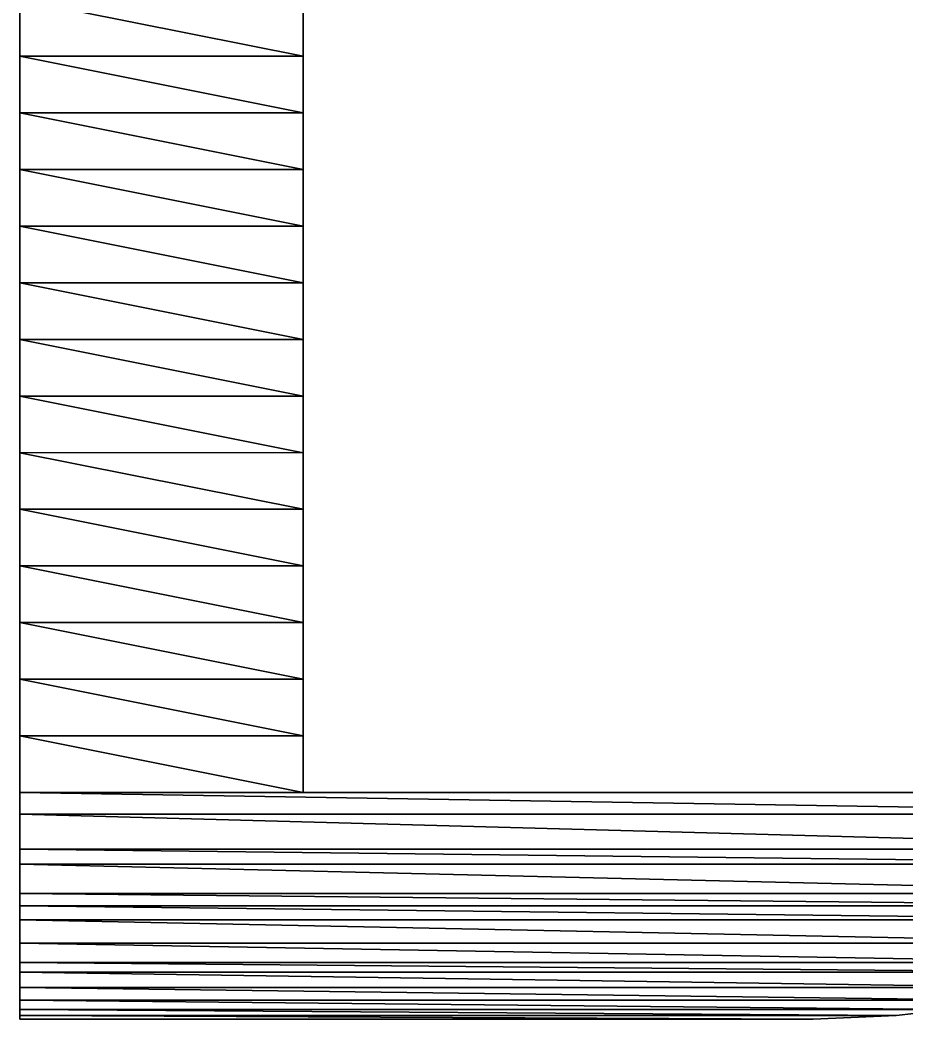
# Model space of a CAD drawing. Header units: metres. Extents: x -339 to -255, y -236 to -200.
# Drawn here: x -297 to -281.36, y -236 to -218.36 of the extents above; entities that cross this region are included whole.
import ezdxf

# ---------------------------------------------------------------- set-up
doc = ezdxf.new("R2010")
doc.units = ezdxf.units.M

msp = doc.modelspace()

# ---------------------------------------------------------------- linework, layer by layer
for points in [[(-297, -218, -346.41016), (-292, -219, -346.41016), (-292, -218, -346.41016), (-291.9999, -217.9999, -346.41006)], [(-297, -218, -366.41016), (-292, -219, -366.41016), (-292, -218, -366.41016), (-291.9999, -217.9999, -366.41006)], [(-297, -218, -366.41016), (-297, -219, -366.41016), (-297, -218, -346.41016), (-296.9999, -217.9999, -346.41006)], [(-297, -219, -366.41016), (-297, -218, -366.41016), (-297, -218, -346.41016), (-296.9999, -217.9999, -346.41006)], [(-292, -219, -346.41016), (-297, -218, -346.41016), (-297, -219, -346.41016), (-296.9999, -218.9999, -346.41006)], [(-292, -219, -366.41016), (-297, -218, -366.41016), (-297, -219, -366.41016), (-296.9999, -218.9999, -366.41006)], [(-297, -218, -346.41016), (-297, -219, -346.41016), (-297, -219, -366.41016), (-296.9999, -218.9999, -366.41006)], [(-297, -219, -346.41016), (-297, -218, -346.41016), (-297, -219, -346.41016), (-296.9999, -218.9999, -346.41006)], [(-292, -219, -366.41016), (-292, -219, -346.41016), (-292, -218, -366.41016), (-291.9999, -217.9999, -366.41006)], [(-292, -219, -346.41016), (-292, -218, -366.41016), (-292, -218, -346.41016), (-291.9999, -217.9999, -346.41006)], [(-292, -218, -366.41016), (-292, -219, -346.41016), (-292, -219, -366.41016), (-291.9999, -218.9999, -366.41006)], [(-292, -218, -346.41016), (-292, -218, -346.41016), (-292, -219, -346.41016), (-291.9999, -218.9999, -346.41006)], [(-297, -219, -346.41016), (-292, -220, -346.41016), (-292, -219, -346.41016), (-291.9999, -218.9999, -346.41006)], [(-297, -219, -366.41016), (-292, -220, -366.41016), (-292, -219, -366.41016), (-291.9999, -218.9999, -366.41006)], [(-297, -219, -346.41016), (-297, -219, -366.41016), (-297, -219, -346.41016), (-296.9999, -218.9999, -346.41006)], [(-297, -220, -366.41016), (-297, -219, -346.41016), (-297, -219, -366.41016), (-296.9999, -218.9999, -366.41006)], [(-297, -220, -346.41016), (-297, -220, -346.41016), (-297, -219, -346.41016), (-296.9999, -218.9999, -346.41006)], [(-292, -220, -346.41016), (-297, -219, -346.41016), (-297, -220, -346.41016), (-296.9999, -219.9999, -346.41006)], [(-292, -220, -366.41016), (-297, -219, -366.41016), (-297, -220, -366.41016), (-296.9999, -219.9999, -366.41006)], [(-297, -219, -366.41016), (-297, -219, -346.41016), (-297, -220, -366.41016), (-296.9999, -219.9999, -366.41006)], [(-297, -219, -346.41016), (-297, -220, -366.41016), (-297, -220, -346.41016), (-296.9999, -219.9999, -346.41006)], [(-292, -220, -346.41016), (-292, -219, -346.41016), (-292, -219, -366.41016), (-291.9999, -218.9999, -366.41006)], [(-292, -219, -346.41016), (-292, -220, -346.41016), (-292, -219, -346.41016), (-291.9999, -218.9999, -346.41006)], [(-292, -219, -346.41016), (-292, -219, -366.41016), (-292, -219, -346.41016), (-291.9999, -218.9999, -346.41006)], [(-292, -220, -366.41016), (-292, -219, -366.41016), (-292, -220, -346.41016), (-291.9999, -219.9999, -346.41006)], [(-292, -219, -366.41016), (-292, -220, -366.41016), (-292, -220, -346.41016), (-291.9999, -219.9999, -346.41006)], [(-297, -220, -346.41016), (-292, -221, -346.41016), (-292, -220, -346.41016), (-291.9999, -219.9999, -346.41006)], [(-297, -220, -366.41016), (-292, -221, -366.41016), (-292, -220, -366.41016), (-291.9999, -219.9999, -366.41006)], [(-297, -220, -346.41016), (-297, -220, -346.41016), (-297, -220, -366.41016), (-296.9999, -219.9999, -366.41006)], [(-297, -220, -366.41016), (-297, -221, -366.41016), (-297, -220, -346.41016), (-296.9999, -219.9999, -346.41006)], [(-297, -221, -366.41016), (-297, -220, -366.41016), (-297, -220, -346.41016), (-296.9999, -219.9999, -346.41006)], [(-292, -221, -346.41016), (-297, -220, -346.41016), (-297, -221, -346.41016), (-296.9999, -220.9999, -346.41006)], [(-292, -221, -366.41016), (-297, -220, -366.41016), (-297, -221, -366.41016), (-296.9999, -220.9999, -366.41006)], [(-297, -220, -346.41016), (-297, -221, -346.41016), (-297, -221, -366.41016), (-296.9999, -220.9999, -366.41006)], [(-297, -221, -346.41016), (-297, -220, -346.41016), (-297, -221, -346.41016), (-296.9999, -220.9999, -346.41006)], [(-292, -221, -366.41016), (-292, -221, -346.41016), (-292, -220, -366.41016), (-291.9999, -219.9999, -366.41006)], [(-292, -221, -346.41016), (-292, -220, -366.41016), (-292, -220, -346.41016), (-291.9999, -219.9999, -346.41006)], [(-292, -220, -346.41016), (-292, -220, -346.41016), (-292, -220, -366.41016), (-291.9999, -219.9999, -366.41006)], [(-292, -220, -366.41016), (-292, -221, -346.41016), (-292, -221, -366.41016), (-291.9999, -220.9999, -366.41006)], [(-292, -220, -346.41016), (-292, -220, -346.41016), (-292, -221, -346.41016), (-291.9999, -220.9999, -346.41006)], [(-297, -221, -346.41016), (-292, -222, -346.41016), (-292, -221, -346.41016), (-291.9999, -220.9999, -346.41006)], [(-297, -221, -366.41016), (-292, -222, -366.41016), (-292, -221, -366.41016), (-291.9999, -220.9999, -366.41006)], [(-297, -221, -346.41016), (-297, -221, -366.41016), (-297, -221, -346.41016), (-296.9999, -220.9999, -346.41006)], [(-297, -222, -366.41016), (-297, -221, -346.41016), (-297, -221, -366.41016), (-296.9999, -220.9999, -366.41006)], [(-297, -222, -346.41016), (-297, -222, -346.41016), (-297, -221, -346.41016), (-296.9999, -220.9999, -346.41006)], [(-292, -222, -346.41016), (-297, -221, -346.41016), (-297, -222, -346.41016), (-296.9999, -221.9999, -346.41006)], [(-292, -222, -366.41016), (-297, -221, -366.41016), (-297, -222, -366.41016), (-296.9999, -221.9999, -366.41006)], [(-297, -221, -366.41016), (-297, -221, -346.41016), (-297, -222, -366.41016), (-296.9999, -221.9999, -366.41006)], [(-297, -221, -346.41016), (-297, -222, -366.41016), (-297, -222, -346.41016), (-296.9999, -221.9999, -346.41006)], [(-292, -222, -346.41016), (-292, -221, -346.41016), (-292, -221, -366.41016), (-291.9999, -220.9999, -366.41006)], [(-292, -221, -346.41016), (-292, -222, -346.41016), (-292, -221, -346.41016), (-291.9999, -220.9999, -346.41006)], [(-292, -221, -346.41016), (-292, -221, -366.41016), (-292, -221, -346.41016), (-291.9999, -220.9999, -346.41006)], [(-292, -222, -366.41016), (-292, -221, -366.41016), (-292, -222, -346.41016), (-291.9999, -221.9999, -346.41006)], [(-292, -221, -366.41016), (-292, -222, -366.41016), (-292, -222, -346.41016), (-291.9999, -221.9999, -346.41006)], [(-297, -222, -346.41016), (-292, -223, -346.41016), (-292, -222, -346.41016), (-291.9999, -221.9999, -346.41006)], [(-297, -222, -366.41016), (-292, -223, -366.41016), (-292, -222, -366.41016), (-291.9999, -221.9999, -366.41006)], [(-297, -222, -346.41016), (-297, -222, -346.41016), (-297, -222, -366.41016), (-296.9999, -221.9999, -366.41006)], [(-297, -222, -366.41016), (-297, -223, -366.41016), (-297, -222, -346.41016), (-296.9999, -221.9999, -346.41006)], [(-297, -223, -366.41016), (-297, -222, -366.41016), (-297, -222, -346.41016), (-296.9999, -221.9999, -346.41006)], [(-292, -223, -346.41016), (-297, -222, -346.41016), (-297, -223, -346.41016), (-296.9999, -222.9999, -346.41006)], [(-292, -223, -366.41016), (-297, -222, -366.41016), (-297, -223, -366.41016), (-296.9999, -222.9999, -366.41006)], [(-297, -222, -346.41016), (-297, -223, -346.41016), (-297, -223, -366.41016), (-296.9999, -222.9999, -366.41006)], [(-297, -223, -346.41016), (-297, -222, -346.41016), (-297, -223, -346.41016), (-296.9999, -222.9999, -346.41006)], [(-292, -223, -366.41016), (-292, -223, -346.41016), (-292, -222, -366.41016), (-291.9999, -221.9999, -366.41006)], [(-292, -223, -346.41016), (-292, -222, -366.41016), (-292, -222, -346.41016), (-291.9999, -221.9999, -346.41006)], [(-292, -222, -346.41016), (-292, -222, -346.41016), (-292, -222, -366.41016), (-291.9999, -221.9999, -366.41006)], [(-292, -222, -366.41016), (-292, -223, -346.41016), (-292, -223, -366.41016), (-291.9999, -222.9999, -366.41006)], [(-292, -222, -346.41016), (-292, -222, -346.41016), (-292, -223, -346.41016), (-291.9999, -222.9999, -346.41006)], [(-297, -223, -346.41016), (-292, -224, -346.41016), (-292, -223, -346.41016), (-291.9999, -222.9999, -346.41006)], [(-297, -223, -366.41016), (-292, -224, -366.41016), (-292, -223, -366.41016), (-291.9999, -222.9999, -366.41006)], [(-297, -223, -346.41016), (-297, -223, -366.41016), (-297, -223, -346.41016), (-296.9999, -222.9999, -346.41006)], [(-297, -224, -366.41016), (-297, -223, -346.41016), (-297, -223, -366.41016), (-296.9999, -222.9999, -366.41006)], [(-297, -224, -346.41016), (-297, -224, -346.41016), (-297, -223, -346.41016), (-296.9999, -222.9999, -346.41006)], [(-292, -224, -346.41016), (-297, -223, -346.41016), (-297, -224, -346.41016), (-296.9999, -223.9999, -346.41006)], [(-292, -224, -366.41016), (-297, -223, -366.41016), (-297, -224, -366.41016), (-296.9999, -223.9999, -366.41006)], [(-297, -223, -366.41016), (-297, -223, -346.41016), (-297, -224, -366.41016), (-296.9999, -223.9999, -366.41006)], [(-297, -223, -346.41016), (-297, -224, -366.41016), (-297, -224, -346.41016), (-296.9999, -223.9999, -346.41006)], [(-292, -224, -346.41016), (-292, -223, -346.41016), (-292, -223, -366.41016), (-291.9999, -222.9999, -366.41006)], [(-292, -223, -346.41016), (-292, -224, -346.41016), (-292, -223, -346.41016), (-291.9999, -222.9999, -346.41006)], [(-292, -223, -346.41016), (-292, -223, -366.41016), (-292, -223, -346.41016), (-291.9999, -222.9999, -346.41006)], [(-292, -224, -366.41016), (-292, -223, -366.41016), (-292, -224, -346.41016), (-291.9999, -223.9999, -346.41006)], [(-292, -223, -366.41016), (-292, -224, -366.41016), (-292, -224, -346.41016), (-291.9999, -223.9999, -346.41006)], [(-297, -224, -346.41016), (-292, -225, -346.41016), (-292, -224, -346.41016), (-291.9999, -223.9999, -346.41006)], [(-297, -224, -366.41016), (-292, -225, -366.41016), (-292, -224, -366.41016), (-291.9999, -223.9999, -366.41006)], [(-297, -224, -346.41016), (-297, -224, -346.41016), (-297, -224, -366.41016), (-296.9999, -223.9999, -366.41006)], [(-297, -224, -366.41016), (-297, -225, -366.41016), (-297, -224, -346.41016), (-296.9999, -223.9999, -346.41006)], [(-297, -225, -366.41016), (-297, -224, -366.41016), (-297, -224, -346.41016), (-296.9999, -223.9999, -346.41006)], [(-292, -225, -346.41016), (-297, -224, -346.41016), (-297, -225, -346.41016), (-296.9999, -224.9999, -346.41006)], [(-292, -225, -366.41016), (-297, -224, -366.41016), (-297, -225, -366.41016), (-296.9999, -224.9999, -366.41006)], [(-297, -224, -346.41016), (-297, -225, -346.41016), (-297, -225, -366.41016), (-296.9999, -224.9999, -366.41006)], [(-297, -225, -346.41016), (-297, -224, -346.41016), (-297, -225, -346.41016), (-296.9999, -224.9999, -346.41006)], [(-292, -225, -366.41016), (-292, -225, -346.41016), (-292, -224, -366.41016), (-291.9999, -223.9999, -366.41006)], [(-292, -225, -346.41016), (-292, -224, -366.41016), (-292, -224, -346.41016), (-291.9999, -223.9999, -346.41006)], [(-292, -224, -346.41016), (-292, -224, -346.41016), (-292, -224, -366.41016), (-291.9999, -223.9999, -366.41006)], [(-292, -224, -366.41016), (-292, -225, -346.41016), (-292, -225, -366.41016), (-291.9999, -224.9999, -366.41006)], [(-292, -224, -346.41016), (-292, -224, -346.41016), (-292, -225, -346.41016), (-291.9999, -224.9999, -346.41006)], [(-297, -225, -346.41016), (-292, -226, -346.41016), (-292, -225, -346.41016), (-291.9999, -224.9999, -346.41006)], [(-297, -225, -366.41016), (-292, -226, -366.41016), (-292, -225, -366.41016), (-291.9999, -224.9999, -366.41006)], [(-297, -225, -346.41016), (-297, -225, -366.41016), (-297, -225, -346.41016), (-296.9999, -224.9999, -346.41006)], [(-297, -226, -366.41016), (-297, -225, -346.41016), (-297, -225, -366.41016), (-296.9999, -224.9999, -366.41006)], [(-297, -226, -346.41016), (-297, -226, -346.41016), (-297, -225, -346.41016), (-296.9999, -224.9999, -346.41006)], [(-292, -226, -346.41016), (-297, -225, -346.41016), (-297, -226, -346.41016), (-296.9999, -225.9999, -346.41006)], [(-292, -226, -366.41016), (-297, -225, -366.41016), (-297, -226, -366.41016), (-296.9999, -225.9999, -366.41006)], [(-297, -225, -366.41016), (-297, -225, -346.41016), (-297, -226, -366.41016), (-296.9999, -225.9999, -366.41006)], [(-297, -225, -346.41016), (-297, -226, -366.41016), (-297, -226, -346.41016), (-296.9999, -225.9999, -346.41006)], [(-292, -226, -346.41016), (-292, -225, -346.41016), (-292, -225, -366.41016), (-291.9999, -224.9999, -366.41006)], [(-292, -225, -346.41016), (-292, -226, -346.41016), (-292, -225, -346.41016), (-291.9999, -224.9999, -346.41006)], [(-292, -225, -346.41016), (-292, -225, -366.41016), (-292, -225, -346.41016), (-291.9999, -224.9999, -346.41006)], [(-292, -226, -366.41016), (-292, -225, -366.41016), (-292, -226, -346.41016), (-291.9999, -225.9999, -346.41006)], [(-292, -225, -366.41016), (-292, -226, -366.41016), (-292, -226, -346.41016), (-291.9999, -225.9999, -346.41006)], [(-297, -226, -346.41016), (-292, -227, -346.41016), (-292, -226, -346.41016), (-291.9999, -225.9999, -346.41006)], [(-297, -226, -366.41016), (-292, -227, -366.41016), (-292, -226, -366.41016), (-291.9999, -225.9999, -366.41006)], [(-297, -226, -346.41016), (-297, -226, -346.41016), (-297, -226, -366.41016), (-296.9999, -225.9999, -366.41006)], [(-297, -226, -366.41016), (-297, -227, -366.41016), (-297, -226, -346.41016), (-296.9999, -225.9999, -346.41006)], [(-297, -227, -366.41016), (-297, -226, -366.41016), (-297, -226, -346.41016), (-296.9999, -225.9999, -346.41006)], [(-292, -227, -346.41016), (-297, -226, -346.41016), (-297, -227, -346.41016), (-296.9999, -226.9999, -346.41006)], [(-292, -227, -366.41016), (-297, -226, -366.41016), (-297, -227, -366.41016), (-296.9999, -226.9999, -366.41006)], [(-297, -226, -346.41016), (-297, -227, -346.41016), (-297, -227, -366.41016), (-296.9999, -226.9999, -366.41006)], [(-297, -227, -346.41016), (-297, -226, -346.41016), (-297, -227, -346.41016), (-296.9999, -226.9999, -346.41006)], [(-292, -227, -366.41016), (-292, -227, -346.41016), (-292, -226, -366.41016), (-291.9999, -225.9999, -366.41006)], [(-292, -227, -346.41016), (-292, -226, -366.41016), (-292, -226, -346.41016), (-291.9999, -225.9999, -346.41006)], [(-292, -226, -346.41016), (-292, -226, -346.41016), (-292, -226, -366.41016), (-291.9999, -225.9999, -366.41006)], [(-292, -226, -366.41016), (-292, -227, -346.41016), (-292, -227, -366.41016), (-291.9999, -226.9999, -366.41006)], [(-292, -226, -346.41016), (-292, -226, -346.41016), (-292, -227, -346.41016), (-291.9999, -226.9999, -346.41006)], [(-297, -227, -346.41016), (-292, -228, -346.41016), (-292, -227, -346.41016), (-291.9999, -226.9999, -346.41006)], [(-297, -227, -366.41016), (-292, -228, -366.41016), (-292, -227, -366.41016), (-291.9999, -226.9999, -366.41006)], [(-297, -227, -346.41016), (-297, -227, -366.41016), (-297, -227, -346.41016), (-296.9999, -226.9999, -346.41006)], [(-297, -228, -366.41016), (-297, -227, -346.41016), (-297, -227, -366.41016), (-296.9999, -226.9999, -366.41006)], [(-297, -228, -346.41016), (-297, -228, -346.41016), (-297, -227, -346.41016), (-296.9999, -226.9999, -346.41006)], [(-292, -228, -346.41016), (-297, -227, -346.41016), (-297, -228, -346.41016), (-296.9999, -227.9999, -346.41006)], [(-292, -228, -366.41016), (-297, -227, -366.41016), (-297, -228, -366.41016), (-296.9999, -227.9999, -366.41006)], [(-297, -227, -366.41016), (-297, -227, -346.41016), (-297, -228, -366.41016), (-296.9999, -227.9999, -366.41006)], [(-297, -227, -346.41016), (-297, -228, -366.41016), (-297, -228, -346.41016), (-296.9999, -227.9999, -346.41006)], [(-292, -228, -346.41016), (-292, -227, -346.41016), (-292, -227, -366.41016), (-291.9999, -226.9999, -366.41006)], [(-292, -227, -346.41016), (-292, -228, -346.41016), (-292, -227, -346.41016), (-291.9999, -226.9999, -346.41006)], [(-292, -227, -346.41016), (-292, -227, -366.41016), (-292, -227, -346.41016), (-291.9999, -226.9999, -346.41006)], [(-292, -228, -366.41016), (-292, -227, -366.41016), (-292, -228, -346.41016), (-291.9999, -227.9999, -346.41006)], [(-292, -227, -366.41016), (-292, -228, -366.41016), (-292, -228, -346.41016), (-291.9999, -227.9999, -346.41006)], [(-297, -228, -346.41016), (-292, -229, -346.41016), (-292, -228, -346.41016), (-291.9999, -227.9999, -346.41006)], [(-297, -228, -366.41016), (-292, -229, -366.41016), (-292, -228, -366.41016), (-291.9999, -227.9999, -366.41006)], [(-297, -228, -346.41016), (-297, -228, -346.41016), (-297, -228, -366.41016), (-296.9999, -227.9999, -366.41006)], [(-297, -228, -366.41016), (-297, -229, -366.41016), (-297, -228, -346.41016), (-296.9999, -227.9999, -346.41006)], [(-297, -229, -366.41016), (-297, -228, -366.41016), (-297, -228, -346.41016), (-296.9999, -227.9999, -346.41006)], [(-292, -229, -346.41016), (-297, -228, -346.41016), (-297, -229, -346.41016), (-296.9999, -228.9999, -346.41006)], [(-292, -229, -366.41016), (-297, -228, -366.41016), (-297, -229, -366.41016), (-296.9999, -228.9999, -366.41006)], [(-297, -228, -346.41016), (-297, -229, -346.41016), (-297, -229, -366.41016), (-296.9999, -228.9999, -366.41006)], [(-297, -229, -346.41016), (-297, -228, -346.41016), (-297, -229, -346.41016), (-296.9999, -228.9999, -346.41006)], [(-292, -229, -366.41016), (-292, -229, -346.41016), (-292, -228, -366.41016), (-291.9999, -227.9999, -366.41006)], [(-292, -229, -346.41016), (-292, -228, -366.41016), (-292, -228, -346.41016), (-291.9999, -227.9999, -346.41006)], [(-292, -228, -346.41016), (-292, -228, -346.41016), (-292, -228, -366.41016), (-291.9999, -227.9999, -366.41006)], [(-292, -228, -366.41016), (-292, -229, -346.41016), (-292, -229, -366.41016), (-291.9999, -228.9999, -366.41006)], [(-292, -228, -346.41016), (-292, -228, -346.41016), (-292, -229, -346.41016), (-291.9999, -228.9999, -346.41006)], [(-297, -229, -346.41016), (-292, -230, -346.41016), (-292, -229, -346.41016), (-291.9999, -228.9999, -346.41006)], [(-297, -229, -366.41016), (-292, -230, -366.41016), (-292, -229, -366.41016), (-291.9999, -228.9999, -366.41006)], [(-297, -229, -346.41016), (-297, -229, -366.41016), (-297, -229, -346.41016), (-296.9999, -228.9999, -346.41006)], [(-297, -230, -366.41016), (-297, -229, -346.41016), (-297, -229, -366.41016), (-296.9999, -228.9999, -366.41006)], [(-297, -230, -346.41016), (-297, -230, -346.41016), (-297, -229, -346.41016), (-296.9999, -228.9999, -346.41006)], [(-292, -230, -346.41016), (-297, -229, -346.41016), (-297, -230, -346.41016), (-296.9999, -229.9999, -346.41006)], [(-292, -230, -366.41016), (-297, -229, -366.41016), (-297, -230, -366.41016), (-296.9999, -229.9999, -366.41006)], [(-297, -229, -366.41016), (-297, -229, -346.41016), (-297, -230, -366.41016), (-296.9999, -229.9999, -366.41006)], [(-297, -229, -346.41016), (-297, -230, -366.41016), (-297, -230, -346.41016), (-296.9999, -229.9999, -346.41006)], [(-292, -230, -346.41016), (-292, -229, -346.41016), (-292, -229, -366.41016), (-291.9999, -228.9999, -366.41006)], [(-292, -229, -346.41016), (-292, -230, -346.41016), (-292, -229, -346.41016), (-291.9999, -228.9999, -346.41006)], [(-292, -229, -346.41016), (-292, -229, -366.41016), (-292, -229, -346.41016), (-291.9999, -228.9999, -346.41006)], [(-292, -230, -366.41016), (-292, -229, -366.41016), (-292, -230, -346.41016), (-291.9999, -229.9999, -346.41006)], [(-292, -229, -366.41016), (-292, -230, -366.41016), (-292, -230, -346.41016), (-291.9999, -229.9999, -346.41006)], [(-297, -230, -346.41016), (-292, -231, -346.41016), (-292, -230, -346.41016), (-291.9999, -229.9999, -346.41006)], [(-297, -230, -366.41016), (-292, -231, -366.41016), (-292, -230, -366.41016), (-291.9999, -229.9999, -366.41006)], [(-297, -230, -346.41016), (-297, -230, -346.41016), (-297, -230, -366.41016), (-296.9999, -229.9999, -366.41006)], [(-297, -230, -366.41016), (-297, -231, -366.41016), (-297, -230, -346.41016), (-296.9999, -229.9999, -346.41006)], [(-297, -231, -366.41016), (-297, -230, -366.41016), (-297, -230, -346.41016), (-296.9999, -229.9999, -346.41006)], [(-292, -231, -346.41016), (-297, -230, -346.41016), (-297, -231, -346.41016), (-296.9999, -230.9999, -346.41006)], [(-292, -231, -366.41016), (-297, -230, -366.41016), (-297, -231, -366.41016), (-296.9999, -230.9999, -366.41006)], [(-297, -230, -346.41016), (-297, -231, -346.41016), (-297, -231, -366.41016), (-296.9999, -230.9999, -366.41006)], [(-297, -231, -346.41016), (-297, -230, -346.41016), (-297, -231, -346.41016), (-296.9999, -230.9999, -346.41006)], [(-292, -231, -366.41016), (-292, -231, -346.41016), (-292, -230, -366.41016), (-291.9999, -229.9999, -366.41006)], [(-292, -231, -346.41016), (-292, -230, -366.41016), (-292, -230, -346.41016), (-291.9999, -229.9999, -346.41006)], [(-292, -230, -346.41016), (-292, -230, -346.41016), (-292, -230, -366.41016), (-291.9999, -229.9999, -366.41006)], [(-292, -230, -366.41016), (-292, -231, -346.41016), (-292, -231, -366.41016), (-291.9999, -230.9999, -366.41006)], [(-292, -230, -346.41016), (-292, -230, -346.41016), (-292, -231, -346.41016), (-291.9999, -230.9999, -346.41006)], [(-297, -231, -346.41016), (-292, -232, -346.41016), (-292, -231, -346.41016), (-291.9999, -230.9999, -346.41006)], [(-297, -231, -366.41016), (-292, -232, -366.41016), (-292, -231, -366.41016), (-291.9999, -230.9999, -366.41006)], [(-297, -231, -346.41016), (-297, -231, -366.41016), (-297, -231, -346.41016), (-296.9999, -230.9999, -346.41006)], [(-297, -232, -366.41016), (-297, -231, -346.41016), (-297, -231, -366.41016), (-296.9999, -230.9999, -366.41006)], [(-297, -232, -346.41016), (-297, -232, -346.41016), (-297, -231, -346.41016), (-296.9999, -230.9999, -346.41006)], [(-292, -232, -346.41016), (-297, -231, -346.41016), (-297, -232, -346.41016), (-296.9999, -231.9999, -346.41006)], [(-292, -232, -366.41016), (-297, -231, -366.41016), (-297, -232, -366.41016), (-296.9999, -231.9999, -366.41006)], [(-297, -231, -366.41016), (-297, -231, -346.41016), (-297, -232, -366.41016), (-296.9999, -231.9999, -366.41006)], [(-297, -231, -346.41016), (-297, -232, -366.41016), (-297, -232, -346.41016), (-296.9999, -231.9999, -346.41006)], [(-292, -232, -346.41016), (-292, -231, -346.41016), (-292, -231, -366.41016), (-291.9999, -230.9999, -366.41006)], [(-292, -231, -346.41016), (-292, -232, -346.41016), (-292, -231, -346.41016), (-291.9999, -230.9999, -346.41006)], [(-292, -231, -346.41016), (-292, -231, -366.41016), (-292, -231, -346.41016), (-291.9999, -230.9999, -346.41006)], [(-292, -232, -366.41016), (-292, -231, -366.41016), (-292, -232, -346.41016), (-291.9999, -231.9999, -346.41006)], [(-292, -231, -366.41016), (-292, -232, -366.41016), (-292, -232, -346.41016), (-291.9999, -231.9999, -346.41006)], [(-297, -232, -346.41016), (-273.5664, -232.38379, -346.41016), (-273.2009, -232, -346.41016), (-273.2008, -231.9999, -346.41006)], [(-297, -232, -366.41016), (-273.5664, -232.38379, -366.41016), (-273.2009, -232, -366.41016), (-273.2008, -231.9999, -366.41006)], [(-297, -232, -346.41016), (-297, -232, -346.41016), (-297, -232, -366.41016), (-296.9999, -231.9999, -366.41006)], [(-297, -232, -366.41016), (-297, -233, -366.41016), (-297, -232, -346.41016), (-296.9999, -231.9999, -346.41006)], [(-297, -233, -366.41016), (-297, -232, -366.41016), (-297, -232, -346.41016), (-296.9999, -231.9999, -346.41006)], [(-273.5664, -232.38379, -346.41016), (-297, -232, -346.41016), (-297, -232.38379, -346.41016), (-296.9999, -232.38368, -346.41006)], [(-273.5664, -232.38379, -366.41016), (-297, -232, -366.41016), (-297, -232.38379, -366.41016), (-296.9999, -232.38368, -366.41006)], [(-297, -232, -346.41016), (-297, -233, -346.41016), (-297, -233, -366.41016), (-296.9999, -232.9999, -366.41006)], [(-297, -233, -346.41016), (-297, -232, -346.41016), (-297, -233, -346.41016), (-296.9999, -232.9999, -346.41006)], [(-291.5, -232, -366.41016), (-291.5, -232, -346.41016), (-292, -232, -366.41016), (-291.9999, -231.9999, -366.41006)], [(-292, -232, -366.41016), (-291.5, -232, -346.41016), (-291.5, -232, -366.41016), (-291.4999, -231.9999, -366.41006)], [(-291.5, -232, -346.41016), (-292, -232, -366.41016), (-292, -232, -346.41016), (-291.9999, -231.9999, -346.41006)], [(-292, -232, -346.41016), (-292, -232, -346.41016), (-291.5, -232, -346.41016), (-291.4999, -231.9999, -346.41006)], [(-292, -232, -346.41016), (-292, -232, -346.41016), (-292, -232, -366.41016), (-291.9999, -231.9999, -366.41006)], [(-290.5, -232, -366.41016), (-291.5, -232, -366.41016), (-290.5, -232, -346.41016), (-290.4999, -231.9999, -346.41006)], [(-291.5, -232, -366.41016), (-290.5, -232, -366.41016), (-290.5, -232, -346.41016), (-290.4999, -231.9999, -346.41006)], [(-290.5, -232, -346.41016), (-291.5, -232, -346.41016), (-291.5, -232, -366.41016), (-291.4999, -231.9999, -366.41006)], [(-291.5, -232, -346.41016), (-290.5, -232, -346.41016), (-291.5, -232, -346.41016), (-291.4999, -231.9999, -346.41006)], [(-291.5, -232, -346.41016), (-291.5, -232, -366.41016), (-291.5, -232, -346.41016), (-291.4999, -231.9999, -346.41006)], [(-289.5, -232, -366.41016), (-289.5, -232, -346.41016), (-290.5, -232, -366.41016), (-290.4999, -231.9999, -366.41006)], [(-290.5, -232, -366.41016), (-289.5, -232, -346.41016), (-289.5, -232, -366.41016), (-289.4999, -231.9999, -366.41006)], [(-289.5, -232, -346.41016), (-290.5, -232, -366.41016), (-290.5, -232, -346.41016), (-290.4999, -231.9999, -346.41006)], [(-290.5, -232, -346.41016), (-290.5, -232, -346.41016), (-289.5, -232, -346.41016), (-289.4999, -231.9999, -346.41006)], [(-290.5, -232, -346.41016), (-290.5, -232, -346.41016), (-290.5, -232, -366.41016), (-290.4999, -231.9999, -366.41006)], [(-288.5, -232, -366.41016), (-289.5, -232, -366.41016), (-288.5, -232, -346.41016), (-288.4999, -231.9999, -346.41006)], [(-289.5, -232, -366.41016), (-288.5, -232, -366.41016), (-288.5, -232, -346.41016), (-288.4999, -231.9999, -346.41006)], [(-288.5, -232, -346.41016), (-289.5, -232, -346.41016), (-289.5, -232, -366.41016), (-289.4999, -231.9999, -366.41006)], [(-289.5, -232, -346.41016), (-288.5, -232, -346.41016), (-289.5, -232, -346.41016), (-289.4999, -231.9999, -346.41006)], [(-289.5, -232, -346.41016), (-289.5, -232, -366.41016), (-289.5, -232, -346.41016), (-289.4999, -231.9999, -346.41006)], [(-287.5, -232, -366.41016), (-287.5, -232, -346.41016), (-288.5, -232, -366.41016), (-288.4999, -231.9999, -366.41006)], [(-288.5, -232, -366.41016), (-287.5, -232, -346.41016), (-287.5, -232, -366.41016), (-287.4999, -231.9999, -366.41006)], [(-287.5, -232, -346.41016), (-288.5, -232, -366.41016), (-288.5, -232, -346.41016), (-288.4999, -231.9999, -346.41006)], [(-288.5, -232, -346.41016), (-288.5, -232, -346.41016), (-287.5, -232, -346.41016), (-287.4999, -231.9999, -346.41006)], [(-288.5, -232, -346.41016), (-288.5, -232, -346.41016), (-288.5, -232, -366.41016), (-288.4999, -231.9999, -366.41006)], [(-286.5, -232, -366.41016), (-287.5, -232, -366.41016), (-286.5, -232, -346.41016), (-286.4999, -231.9999, -346.41006)], [(-287.5, -232, -366.41016), (-286.5, -232, -366.41016), (-286.5, -232, -346.41016), (-286.4999, -231.9999, -346.41006)], [(-286.5, -232, -346.41016), (-287.5, -232, -346.41016), (-287.5, -232, -366.41016), (-287.4999, -231.9999, -366.41006)], [(-287.5, -232, -346.41016), (-286.5, -232, -346.41016), (-287.5, -232, -346.41016), (-287.4999, -231.9999, -346.41006)], [(-287.5, -232, -346.41016), (-287.5, -232, -366.41016), (-287.5, -232, -346.41016), (-287.4999, -231.9999, -346.41006)], [(-285.5, -232, -366.41016), (-285.5, -232, -346.41016), (-286.5, -232, -366.41016), (-286.4999, -231.9999, -366.41006)], [(-286.5, -232, -366.41016), (-285.5, -232, -346.41016), (-285.5, -232, -366.41016), (-285.4999, -231.9999, -366.41006)], [(-285.5, -232, -346.41016), (-286.5, -232, -366.41016), (-286.5, -232, -346.41016), (-286.4999, -231.9999, -346.41006)], [(-286.5, -232, -346.41016), (-286.5, -232, -346.41016), (-285.5, -232, -346.41016), (-285.4999, -231.9999, -346.41006)], [(-286.5, -232, -346.41016), (-286.5, -232, -346.41016), (-286.5, -232, -366.41016), (-286.4999, -231.9999, -366.41006)], [(-284.5, -232, -366.41016), (-285.5, -232, -366.41016), (-284.5, -232, -346.41016), (-284.4999, -231.9999, -346.41006)], [(-285.5, -232, -366.41016), (-284.5, -232, -366.41016), (-284.5, -232, -346.41016), (-284.4999, -231.9999, -346.41006)], [(-284.5, -232, -346.41016), (-285.5, -232, -346.41016), (-285.5, -232, -366.41016), (-285.4999, -231.9999, -366.41006)], [(-285.5, -232, -346.41016), (-284.5, -232, -346.41016), (-285.5, -232, -346.41016), (-285.4999, -231.9999, -346.41006)], [(-285.5, -232, -346.41016), (-285.5, -232, -366.41016), (-285.5, -232, -346.41016), (-285.4999, -231.9999, -346.41006)], [(-284, -232, -366.41016), (-284, -232, -346.41016), (-284.5, -232, -366.41016), (-284.4999, -231.9999, -366.41006)], [(-284.5, -232, -366.41016), (-284, -232, -346.41016), (-284, -232, -366.41016), (-283.9999, -231.9999, -366.41006)], [(-284, -232, -346.41016), (-284.5, -232, -366.41016), (-284.5, -232, -346.41016), (-284.4999, -231.9999, -346.41006)], [(-284.5, -232, -346.41016), (-284.5, -232, -346.41016), (-284, -232, -346.41016), (-283.9999, -231.9999, -346.41006)], [(-284.5, -232, -346.41016), (-284.5, -232, -346.41016), (-284.5, -232, -366.41016), (-284.4999, -231.9999, -366.41006)], [(-283.3611, -232, -366.41016), (-284, -232, -366.41016), (-283.3611, -232, -346.41016), (-283.36102, -231.9999, -346.41006)], [(-284, -232, -366.41016), (-283.3611, -232, -366.41016), (-283.3611, -232, -346.41016), (-283.36102, -231.9999, -346.41006)], [(-283.3611, -232, -346.41016), (-284, -232, -346.41016), (-284, -232, -366.41016), (-283.9999, -231.9999, -366.41006)], [(-284, -232, -346.41016), (-283.3611, -232, -346.41016), (-284, -232, -346.41016), (-283.9999, -231.9999, -346.41006)], [(-284, -232, -346.41016), (-284, -232, -366.41016), (-284, -232, -346.41016), (-283.9999, -231.9999, -346.41006)], [(-282.25, -232, -366.41016), (-282.25, -232, -346.41016), (-283.3611, -232, -366.41016), (-283.36102, -231.9999, -366.41006)], [(-283.3611, -232, -366.41016), (-282.25, -232, -346.41016), (-282.25, -232, -366.41016), (-282.2499, -231.9999, -366.41006)], [(-282.25, -232, -346.41016), (-283.3611, -232, -366.41016), (-283.3611, -232, -346.41016), (-283.36102, -231.9999, -346.41006)], [(-283.3611, -232, -346.41016), (-283.3611, -232, -346.41016), (-282.25, -232, -346.41016), (-282.2499, -231.9999, -346.41006)], [(-283.3611, -232, -346.41016), (-283.3611, -232, -346.41016), (-283.3611, -232, -366.41016), (-283.36102, -231.9999, -366.41006)], [(-281, -232, -366.41016), (-282.25, -232, -366.41016), (-281, -232, -346.41016), (-280.9999, -231.9999, -346.41006)], [(-282.25, -232, -366.41016), (-281, -232, -366.41016), (-281, -232, -346.41016), (-280.9999, -231.9999, -346.41006)], [(-281, -232, -346.41016), (-282.25, -232, -346.41016), (-282.25, -232, -366.41016), (-282.2499, -231.9999, -366.41006)], [(-282.25, -232, -346.41016), (-281, -232, -346.41016), (-282.25, -232, -346.41016), (-282.2499, -231.9999, -346.41006)], [(-282.25, -232, -346.41016), (-282.25, -232, -366.41016), (-282.25, -232, -346.41016), (-282.2499, -231.9999, -346.41006)], [(-297, -232.38379, -346.41016), (-274.26245, -233, -346.41016), (-273.5664, -232.38379, -346.41016), (-273.5663, -232.38368, -346.41006)], [(-297, -232.38379, -366.41016), (-274.26245, -233, -366.41016), (-273.5664, -232.38379, -366.41016), (-273.5663, -232.38368, -366.41006)], [(-274.26245, -233, -346.41016), (-297, -232.38379, -346.41016), (-297, -233, -346.41016), (-296.9999, -232.9999, -346.41006)], [(-274.26245, -233, -366.41016), (-297, -232.38379, -366.41016), (-297, -233, -366.41016), (-296.9999, -232.9999, -366.41006)], [(-297, -233, -346.41016), (-274.5625, -233.26562, -346.41016), (-274.26245, -233, -346.41016), (-274.26236, -232.9999, -346.41006)], [(-297, -233, -366.41016), (-274.5625, -233.26562, -366.41016), (-274.26245, -233, -366.41016), (-274.26236, -232.9999, -366.41006)], [(-297, -233, -346.41016), (-297, -233, -366.41016), (-297, -233, -346.41016), (-296.9999, -232.9999, -346.41006)], [(-297, -234, -366.41016), (-297, -233, -346.41016), (-297, -233, -366.41016), (-296.9999, -232.9999, -366.41006)], [(-297, -234, -346.41016), (-297, -234, -346.41016), (-297, -233, -346.41016), (-296.9999, -232.9999, -346.41006)], [(-274.5625, -233.26562, -346.41016), (-297, -233, -346.41016), (-297, -233.26562, -346.41016), (-296.9999, -233.26552, -346.41006)], [(-274.5625, -233.26562, -366.41016), (-297, -233, -366.41016), (-297, -233.26562, -366.41016), (-296.9999, -233.26552, -366.41006)], [(-297, -233, -366.41016), (-297, -233, -346.41016), (-297, -234, -366.41016), (-296.9999, -233.9999, -366.41006)], [(-297, -233, -346.41016), (-297, -234, -366.41016), (-297, -234, -346.41016), (-296.9999, -233.9999, -346.41006)], [(-297, -233.26562, -346.41016), (-275.26562, -233.78516, -346.41016), (-274.5625, -233.26562, -346.41016), (-274.5624, -233.26552, -346.41006)], [(-297, -233.26562, -366.41016), (-275.26562, -233.78516, -366.41016), (-274.5625, -233.26562, -366.41016), (-274.5624, -233.26552, -366.41006)], [(-275.26562, -233.78516, -346.41016), (-297, -233.26562, -346.41016), (-297, -233.78516, -346.41016), (-296.9999, -233.78505, -346.41006)], [(-275.26562, -233.78516, -366.41016), (-297, -233.26562, -366.41016), (-297, -233.78516, -366.41016), (-296.9999, -233.78505, -366.41006)], [(-297, -233.78516, -346.41016), (-275.60504, -234, -346.41016), (-275.26562, -233.78516, -346.41016), (-275.26553, -233.78505, -346.41006)], [(-297, -233.78516, -366.41016), (-275.60504, -234, -366.41016), (-275.26562, -233.78516, -366.41016), (-275.26553, -233.78505, -366.41006)], [(-275.60504, -234, -346.41016), (-297, -233.78516, -346.41016), (-297, -234, -346.41016), (-296.9999, -233.9999, -346.41006)], [(-275.60504, -234, -366.41016), (-297, -233.78516, -366.41016), (-297, -234, -366.41016), (-296.9999, -233.9999, -366.41006)], [(-297, -234, -346.41016), (-276, -234.25, -346.41016), (-275.60504, -234, -346.41016), (-275.60495, -233.9999, -346.41006)], [(-297, -234, -366.41016), (-276, -234.25, -366.41016), (-275.60504, -234, -366.41016), (-275.60495, -233.9999, -366.41006)], [(-297, -234, -346.41016), (-297, -234, -346.41016), (-297, -234, -366.41016), (-296.9999, -233.9999, -366.41006)], [(-297, -234, -366.41016), (-297, -235, -366.41016), (-297, -234, -346.41016), (-296.9999, -233.9999, -346.41006)], [(-297, -235, -366.41016), (-297, -234, -366.41016), (-297, -234, -346.41016), (-296.9999, -233.9999, -346.41006)], [(-276, -234.25, -346.41016), (-297, -234, -346.41016), (-297, -234.25, -346.41016), (-296.9999, -234.2499, -346.41006)], [(-276, -234.25, -366.41016), (-297, -234, -366.41016), (-297, -234.25, -366.41016), (-296.9999, -234.2499, -366.41006)], [(-297, -234, -346.41016), (-297, -235, -346.41016), (-297, -235, -366.41016), (-296.9999, -234.9999, -366.41006)], [(-297, -235, -346.41016), (-297, -234, -346.41016), (-297, -235, -346.41016), (-296.9999, -234.9999, -346.41006)], [(-297, -234.25, -346.41016), (-276.76562, -234.66016, -346.41016), (-276, -234.25, -346.41016), (-275.9999, -234.2499, -346.41006)], [(-297, -234.25, -366.41016), (-276.76562, -234.66016, -366.41016), (-276, -234.25, -366.41016), (-275.9999, -234.2499, -366.41006)], [(-276.76562, -234.66016, -346.41016), (-297, -234.25, -346.41016), (-297, -234.66016, -346.41016), (-296.9999, -234.66005, -346.41006)], [(-276.76562, -234.66016, -366.41016), (-297, -234.25, -366.41016), (-297, -234.66016, -366.41016), (-296.9999, -234.66005, -366.41006)], [(-297, -234.66016, -346.41016), (-277.5657, -235, -346.41016), (-276.76562, -234.66016, -346.41016), (-276.76553, -234.66005, -346.41006)], [(-297, -234.66016, -366.41016), (-277.5657, -235, -366.41016), (-276.76562, -234.66016, -366.41016), (-276.76553, -234.66005, -366.41006)], [(-277.5657, -235, -346.41016), (-297, -234.66016, -346.41016), (-297, -235, -346.41016), (-296.9999, -234.9999, -346.41006)], [(-277.5657, -235, -366.41016), (-297, -234.66016, -366.41016), (-297, -235, -366.41016), (-296.9999, -234.9999, -366.41006)], [(-297, -235, -346.41016), (-277.97266, -235.17285, -346.41016), (-277.5657, -235, -346.41016), (-277.5656, -234.9999, -346.41006)], [(-297, -235, -366.41016), (-277.97266, -235.17285, -366.41016), (-277.5657, -235, -366.41016), (-277.5656, -234.9999, -366.41006)], [(-297, -235, -346.41016), (-297, -235, -366.41016), (-297, -235, -346.41016), (-296.9999, -234.9999, -346.41006)], [(-297, -236, -366.41016), (-297, -235, -346.41016), (-297, -235, -366.41016), (-296.9999, -234.9999, -366.41006)], [(-297, -236, -346.41016), (-297, -236, -346.41016), (-297, -235, -346.41016), (-296.9999, -234.9999, -346.41006)], [(-277.97266, -235.17285, -346.41016), (-297, -235, -346.41016), (-297, -235.17285, -346.41016), (-296.9999, -235.17274, -346.41006)], [(-277.97266, -235.17285, -366.41016), (-297, -235, -366.41016), (-297, -235.17285, -366.41016), (-296.9999, -235.17274, -366.41006)], [(-297, -235, -366.41016), (-297, -235, -346.41016), (-297, -236, -366.41016), (-296.9999, -235.9999, -366.41006)], [(-297, -235, -346.41016), (-297, -236, -366.41016), (-297, -236, -346.41016), (-296.9999, -235.9999, -346.41006)], [(-297, -235.17285, -346.41016), (-278.8164, -235.44629, -346.41016), (-277.97266, -235.17285, -346.41016), (-277.97256, -235.17274, -346.41006)], [(-297, -235.17285, -366.41016), (-278.8164, -235.44629, -366.41016), (-277.97266, -235.17285, -366.41016), (-277.97256, -235.17274, -366.41006)], [(-278.8164, -235.44629, -346.41016), (-297, -235.17285, -346.41016), (-297, -235.44629, -346.41016), (-296.9999, -235.44618, -346.41006)], [(-278.8164, -235.44629, -366.41016), (-297, -235.17285, -366.41016), (-297, -235.44629, -366.41016), (-296.9999, -235.44618, -366.41006)], [(-297, -235.44629, -346.41016), (-279.6914, -235.66504, -346.41016), (-278.8164, -235.44629, -346.41016), (-278.8163, -235.44618, -346.41006)], [(-297, -235.44629, -366.41016), (-279.6914, -235.66504, -366.41016), (-278.8164, -235.44629, -366.41016), (-278.8163, -235.44618, -366.41006)], [(-279.6914, -235.66504, -346.41016), (-297, -235.44629, -346.41016), (-297, -235.66504, -346.41016), (-296.9999, -235.66493, -346.41006)], [(-279.6914, -235.66504, -366.41016), (-297, -235.44629, -366.41016), (-297, -235.66504, -366.41016), (-296.9999, -235.66493, -366.41006)], [(-297, -235.66504, -346.41016), (-280.59766, -235.8291, -346.41016), (-279.6914, -235.66504, -346.41016), (-279.6913, -235.66493, -346.41006)], [(-297, -235.66504, -366.41016), (-280.59766, -235.8291, -366.41016), (-279.6914, -235.66504, -366.41016), (-279.6913, -235.66493, -366.41006)], [(-280.59766, -235.8291, -346.41016), (-297, -235.66504, -346.41016), (-297, -235.8291, -346.41016), (-296.9999, -235.829, -346.41006)], [(-280.59766, -235.8291, -366.41016), (-297, -235.66504, -366.41016), (-297, -235.8291, -366.41016), (-296.9999, -235.829, -366.41006)], [(-297, -235.8291, -346.41016), (-281.53516, -235.93848, -346.41016), (-280.59766, -235.8291, -346.41016), (-280.59756, -235.829, -346.41006)], [(-297, -235.8291, -366.41016), (-281.53516, -235.93848, -366.41016), (-280.59766, -235.8291, -366.41016), (-280.59756, -235.829, -366.41006)], [(-281.53516, -235.93848, -346.41016), (-297, -235.8291, -346.41016), (-297, -235.93848, -346.41016), (-296.9999, -235.93837, -346.41006)], [(-281.53516, -235.93848, -366.41016), (-297, -235.8291, -366.41016), (-297, -235.93848, -366.41016), (-296.9999, -235.93837, -366.41006)], [(-281.53516, -235.93848, -346.41016), (-280.59766, -235.8291, -346.41016), (-280.59766, -235.8291, -366.41016), (-280.59756, -235.829, -366.41006)], [(-280.59766, -235.8291, -346.41016), (-281.53516, -235.93848, -346.41016), (-280.59766, -235.8291, -346.41016), (-280.59756, -235.829, -346.41006)], [(-281.53516, -235.93848, -366.41016), (-280.59766, -235.8291, -366.41016), (-281.53516, -235.93848, -346.41016), (-281.53506, -235.93837, -346.41006)], [(-280.59766, -235.8291, -366.41016), (-281.53516, -235.93848, -366.41016), (-281.53516, -235.93848, -346.41016), (-281.53506, -235.93837, -346.41006)], [(-297, -235.93848, -346.41016), (-283, -236, -346.41016), (-281.53516, -235.93848, -346.41016), (-281.53506, -235.93837, -346.41006)], [(-297, -235.93848, -366.41016), (-283, -236, -366.41016), (-281.53516, -235.93848, -366.41016), (-281.53506, -235.93837, -366.41006)], [(-283, -236, -346.41016), (-297, -235.93848, -346.41016), (-297, -236, -346.41016), (-296.9999, -235.9999, -346.41006)], [(-283, -236, -366.41016), (-297, -235.93848, -366.41016), (-297, -236, -366.41016), (-296.9999, -235.9999, -366.41006)], [(-297, -236, -346.41016), (-297, -236, -346.41016), (-297, -236, -366.41016), (-296.9999, -235.9999, -366.41006)], [(-297, -236, -366.41016), (-296.5, -236, -366.41016), (-297, -236, -346.41016), (-296.9999, -235.9999, -346.41006)], [(-296.5, -236, -366.41016), (-297, -236, -366.41016), (-297, -236, -346.41016), (-296.9999, -235.9999, -346.41006)], [(-297, -236, -346.41016), (-296.5, -236, -346.41016), (-296.5, -236, -366.41016), (-296.4999, -235.9999, -366.41006)], [(-296.5, -236, -346.41016), (-297, -236, -346.41016), (-296.5, -236, -346.41016), (-296.4999, -235.9999, -346.41006)], [(-296.5, -236, -346.41016), (-296.5, -236, -366.41016), (-296.5, -236, -346.41016), (-296.4999, -235.9999, -346.41006)], [(-296.5, -236, -366.41016), (-296.5, -236, -346.41016), (-295.5, -236, -366.41016), (-295.4999, -235.9999, -366.41006)], [(-295.5, -236, -366.41016), (-296.5, -236, -346.41016), (-296.5, -236, -366.41016), (-296.4999, -235.9999, -366.41006)], [(-296.5, -236, -346.41016), (-295.5, -236, -366.41016), (-295.5, -236, -346.41016), (-295.4999, -235.9999, -346.41006)], [(-295.5, -236, -346.41016), (-295.5, -236, -346.41016), (-296.5, -236, -346.41016), (-296.4999, -235.9999, -346.41006)], [(-295.5, -236, -346.41016), (-295.5, -236, -346.41016), (-295.5, -236, -366.41016), (-295.4999, -235.9999, -366.41006)], [(-295.5, -236, -366.41016), (-294.5, -236, -366.41016), (-295.5, -236, -346.41016), (-295.4999, -235.9999, -346.41006)], [(-294.5, -236, -366.41016), (-295.5, -236, -366.41016), (-295.5, -236, -346.41016), (-295.4999, -235.9999, -346.41006)], [(-295.5, -236, -346.41016), (-294.5, -236, -346.41016), (-294.5, -236, -366.41016), (-294.4999, -235.9999, -366.41006)], [(-294.5, -236, -346.41016), (-295.5, -236, -346.41016), (-294.5, -236, -346.41016), (-294.4999, -235.9999, -346.41006)], [(-294.5, -236, -346.41016), (-294.5, -236, -366.41016), (-294.5, -236, -346.41016), (-294.4999, -235.9999, -346.41006)], [(-294.5, -236, -366.41016), (-294.5, -236, -346.41016), (-293.5, -236, -366.41016), (-293.4999, -235.9999, -366.41006)], [(-293.5, -236, -366.41016), (-294.5, -236, -346.41016), (-294.5, -236, -366.41016), (-294.4999, -235.9999, -366.41006)], [(-294.5, -236, -346.41016), (-293.5, -236, -366.41016), (-293.5, -236, -346.41016), (-293.4999, -235.9999, -346.41006)], [(-293.5, -236, -346.41016), (-293.5, -236, -346.41016), (-294.5, -236, -346.41016), (-294.4999, -235.9999, -346.41006)], [(-293.5, -236, -346.41016), (-293.5, -236, -346.41016), (-293.5, -236, -366.41016), (-293.4999, -235.9999, -366.41006)], [(-293.5, -236, -366.41016), (-292.5, -236, -366.41016), (-293.5, -236, -346.41016), (-293.4999, -235.9999, -346.41006)], [(-292.5, -236, -366.41016), (-293.5, -236, -366.41016), (-293.5, -236, -346.41016), (-293.4999, -235.9999, -346.41006)], [(-293.5, -236, -346.41016), (-292.5, -236, -346.41016), (-292.5, -236, -366.41016), (-292.4999, -235.9999, -366.41006)], [(-292.5, -236, -346.41016), (-293.5, -236, -346.41016), (-292.5, -236, -346.41016), (-292.4999, -235.9999, -346.41006)], [(-292.5, -236, -346.41016), (-292.5, -236, -366.41016), (-292.5, -236, -346.41016), (-292.4999, -235.9999, -346.41006)], [(-292.5, -236, -366.41016), (-292.5, -236, -346.41016), (-291.5, -236, -366.41016), (-291.4999, -235.9999, -366.41006)], [(-291.5, -236, -366.41016), (-292.5, -236, -346.41016), (-292.5, -236, -366.41016), (-292.4999, -235.9999, -366.41006)], [(-292.5, -236, -346.41016), (-291.5, -236, -366.41016), (-291.5, -236, -346.41016), (-291.4999, -235.9999, -346.41006)], [(-291.5, -236, -346.41016), (-291.5, -236, -346.41016), (-292.5, -236, -346.41016), (-292.4999, -235.9999, -346.41006)], [(-291.5, -236, -346.41016), (-291.5, -236, -346.41016), (-291.5, -236, -366.41016), (-291.4999, -235.9999, -366.41006)], [(-291.5, -236, -366.41016), (-290.5, -236, -366.41016), (-291.5, -236, -346.41016), (-291.4999, -235.9999, -346.41006)], [(-290.5, -236, -366.41016), (-291.5, -236, -366.41016), (-291.5, -236, -346.41016), (-291.4999, -235.9999, -346.41006)], [(-291.5, -236, -346.41016), (-290.5, -236, -346.41016), (-290.5, -236, -366.41016), (-290.4999, -235.9999, -366.41006)], [(-290.5, -236, -346.41016), (-291.5, -236, -346.41016), (-290.5, -236, -346.41016), (-290.4999, -235.9999, -346.41006)], [(-290.5, -236, -346.41016), (-290.5, -236, -366.41016), (-290.5, -236, -346.41016), (-290.4999, -235.9999, -346.41006)], [(-290.5, -236, -366.41016), (-290.5, -236, -346.41016), (-289.5, -236, -366.41016), (-289.4999, -235.9999, -366.41006)], [(-289.5, -236, -366.41016), (-290.5, -236, -346.41016), (-290.5, -236, -366.41016), (-290.4999, -235.9999, -366.41006)], [(-290.5, -236, -346.41016), (-289.5, -236, -366.41016), (-289.5, -236, -346.41016), (-289.4999, -235.9999, -346.41006)], [(-289.5, -236, -346.41016), (-289.5, -236, -346.41016), (-290.5, -236, -346.41016), (-290.4999, -235.9999, -346.41006)], [(-289.5, -236, -346.41016), (-289.5, -236, -346.41016), (-289.5, -236, -366.41016), (-289.4999, -235.9999, -366.41006)], [(-289.5, -236, -366.41016), (-288.5, -236, -366.41016), (-289.5, -236, -346.41016), (-289.4999, -235.9999, -346.41006)], [(-288.5, -236, -366.41016), (-289.5, -236, -366.41016), (-289.5, -236, -346.41016), (-289.4999, -235.9999, -346.41006)], [(-289.5, -236, -346.41016), (-288.5, -236, -346.41016), (-288.5, -236, -366.41016), (-288.4999, -235.9999, -366.41006)], [(-288.5, -236, -346.41016), (-289.5, -236, -346.41016), (-288.5, -236, -346.41016), (-288.4999, -235.9999, -346.41006)], [(-288.5, -236, -346.41016), (-288.5, -236, -366.41016), (-288.5, -236, -346.41016), (-288.4999, -235.9999, -346.41006)], [(-288.5, -236, -366.41016), (-288.5, -236, -346.41016), (-287.5, -236, -366.41016), (-287.4999, -235.9999, -366.41006)], [(-287.5, -236, -366.41016), (-288.5, -236, -346.41016), (-288.5, -236, -366.41016), (-288.4999, -235.9999, -366.41006)], [(-288.5, -236, -346.41016), (-287.5, -236, -366.41016), (-287.5, -236, -346.41016), (-287.4999, -235.9999, -346.41006)], [(-287.5, -236, -346.41016), (-287.5, -236, -346.41016), (-288.5, -236, -346.41016), (-288.4999, -235.9999, -346.41006)], [(-287.5, -236, -346.41016), (-287.5, -236, -346.41016), (-287.5, -236, -366.41016), (-287.4999, -235.9999, -366.41006)], [(-287.5, -236, -366.41016), (-286.5, -236, -366.41016), (-287.5, -236, -346.41016), (-287.4999, -235.9999, -346.41006)], [(-286.5, -236, -366.41016), (-287.5, -236, -366.41016), (-287.5, -236, -346.41016), (-287.4999, -235.9999, -346.41006)], [(-287.5, -236, -346.41016), (-286.5, -236, -346.41016), (-286.5, -236, -366.41016), (-286.4999, -235.9999, -366.41006)], [(-286.5, -236, -346.41016), (-287.5, -236, -346.41016), (-286.5, -236, -346.41016), (-286.4999, -235.9999, -346.41006)], [(-286.5, -236, -346.41016), (-286.5, -236, -366.41016), (-286.5, -236, -346.41016), (-286.4999, -235.9999, -346.41006)], [(-286.5, -236, -366.41016), (-286.5, -236, -346.41016), (-285.5, -236, -366.41016), (-285.4999, -235.9999, -366.41006)], [(-285.5, -236, -366.41016), (-286.5, -236, -346.41016), (-286.5, -236, -366.41016), (-286.4999, -235.9999, -366.41006)], [(-286.5, -236, -346.41016), (-285.5, -236, -366.41016), (-285.5, -236, -346.41016), (-285.4999, -235.9999, -346.41006)], [(-285.5, -236, -346.41016), (-285.5, -236, -346.41016), (-286.5, -236, -346.41016), (-286.4999, -235.9999, -346.41006)], [(-285.5, -236, -346.41016), (-285.5, -236, -346.41016), (-285.5, -236, -366.41016), (-285.4999, -235.9999, -366.41006)], [(-285.5, -236, -366.41016), (-284.5, -236, -366.41016), (-285.5, -236, -346.41016), (-285.4999, -235.9999, -346.41006)], [(-284.5, -236, -366.41016), (-285.5, -236, -366.41016), (-285.5, -236, -346.41016), (-285.4999, -235.9999, -346.41006)], [(-285.5, -236, -346.41016), (-284.5, -236, -346.41016), (-284.5, -236, -366.41016), (-284.4999, -235.9999, -366.41006)], [(-284.5, -236, -346.41016), (-285.5, -236, -346.41016), (-284.5, -236, -346.41016), (-284.4999, -235.9999, -346.41006)], [(-284.5, -236, -346.41016), (-284.5, -236, -366.41016), (-284.5, -236, -346.41016), (-284.4999, -235.9999, -346.41006)], [(-284.5, -236, -366.41016), (-284.5, -236, -346.41016), (-283.5, -236, -366.41016), (-283.4999, -235.9999, -366.41006)], [(-283.5, -236, -366.41016), (-284.5, -236, -346.41016), (-284.5, -236, -366.41016), (-284.4999, -235.9999, -366.41006)], [(-284.5, -236, -346.41016), (-283.5, -236, -366.41016), (-283.5, -236, -346.41016), (-283.4999, -235.9999, -346.41006)], [(-283.5, -236, -346.41016), (-283.5, -236, -346.41016), (-284.5, -236, -346.41016), (-284.4999, -235.9999, -346.41006)], [(-283.5, -236, -346.41016), (-283.5, -236, -346.41016), (-283.5, -236, -366.41016), (-283.4999, -235.9999, -366.41006)], [(-283.5, -236, -366.41016), (-283, -236, -366.41016), (-283.5, -236, -346.41016), (-283.4999, -235.9999, -346.41006)], [(-283, -236, -366.41016), (-283.5, -236, -366.41016), (-283.5, -236, -346.41016), (-283.4999, -235.9999, -346.41006)], [(-283.5, -236, -346.41016), (-283, -236, -346.41016), (-283, -236, -366.41016), (-282.9999, -235.9999, -366.41006)], [(-283, -236, -346.41016), (-283.5, -236, -346.41016), (-283, -236, -346.41016), (-282.9999, -235.9999, -346.41006)], [(-283, -236, -366.41016), (-283, -236, -346.41016), (-281.53516, -235.93848, -366.41016), (-281.53506, -235.93837, -366.41006)], [(-283, -236, -346.41016), (-281.53516, -235.93848, -366.41016), (-281.53516, -235.93848, -346.41016), (-281.53506, -235.93837, -346.41006)], [(-281.53516, -235.93848, -366.41016), (-283, -236, -346.41016), (-283, -236, -366.41016), (-282.9999, -235.9999, -366.41006)], [(-281.53516, -235.93848, -346.41016), (-281.53516, -235.93848, -346.41016), (-283, -236, -346.41016), (-282.9999, -235.9999, -346.41006)], [(-283, -236, -346.41016), (-283, -236, -366.41016), (-283, -236, -346.41016), (-282.9999, -235.9999, -346.41006)], [(-281.53516, -235.93848, -346.41016), (-281.53516, -235.93848, -346.41016), (-281.53516, -235.93848, -366.41016), (-281.53506, -235.93837, -366.41006)]]:
    msp.add_3dface(points)

doc.saveas('drawing.dxf')
